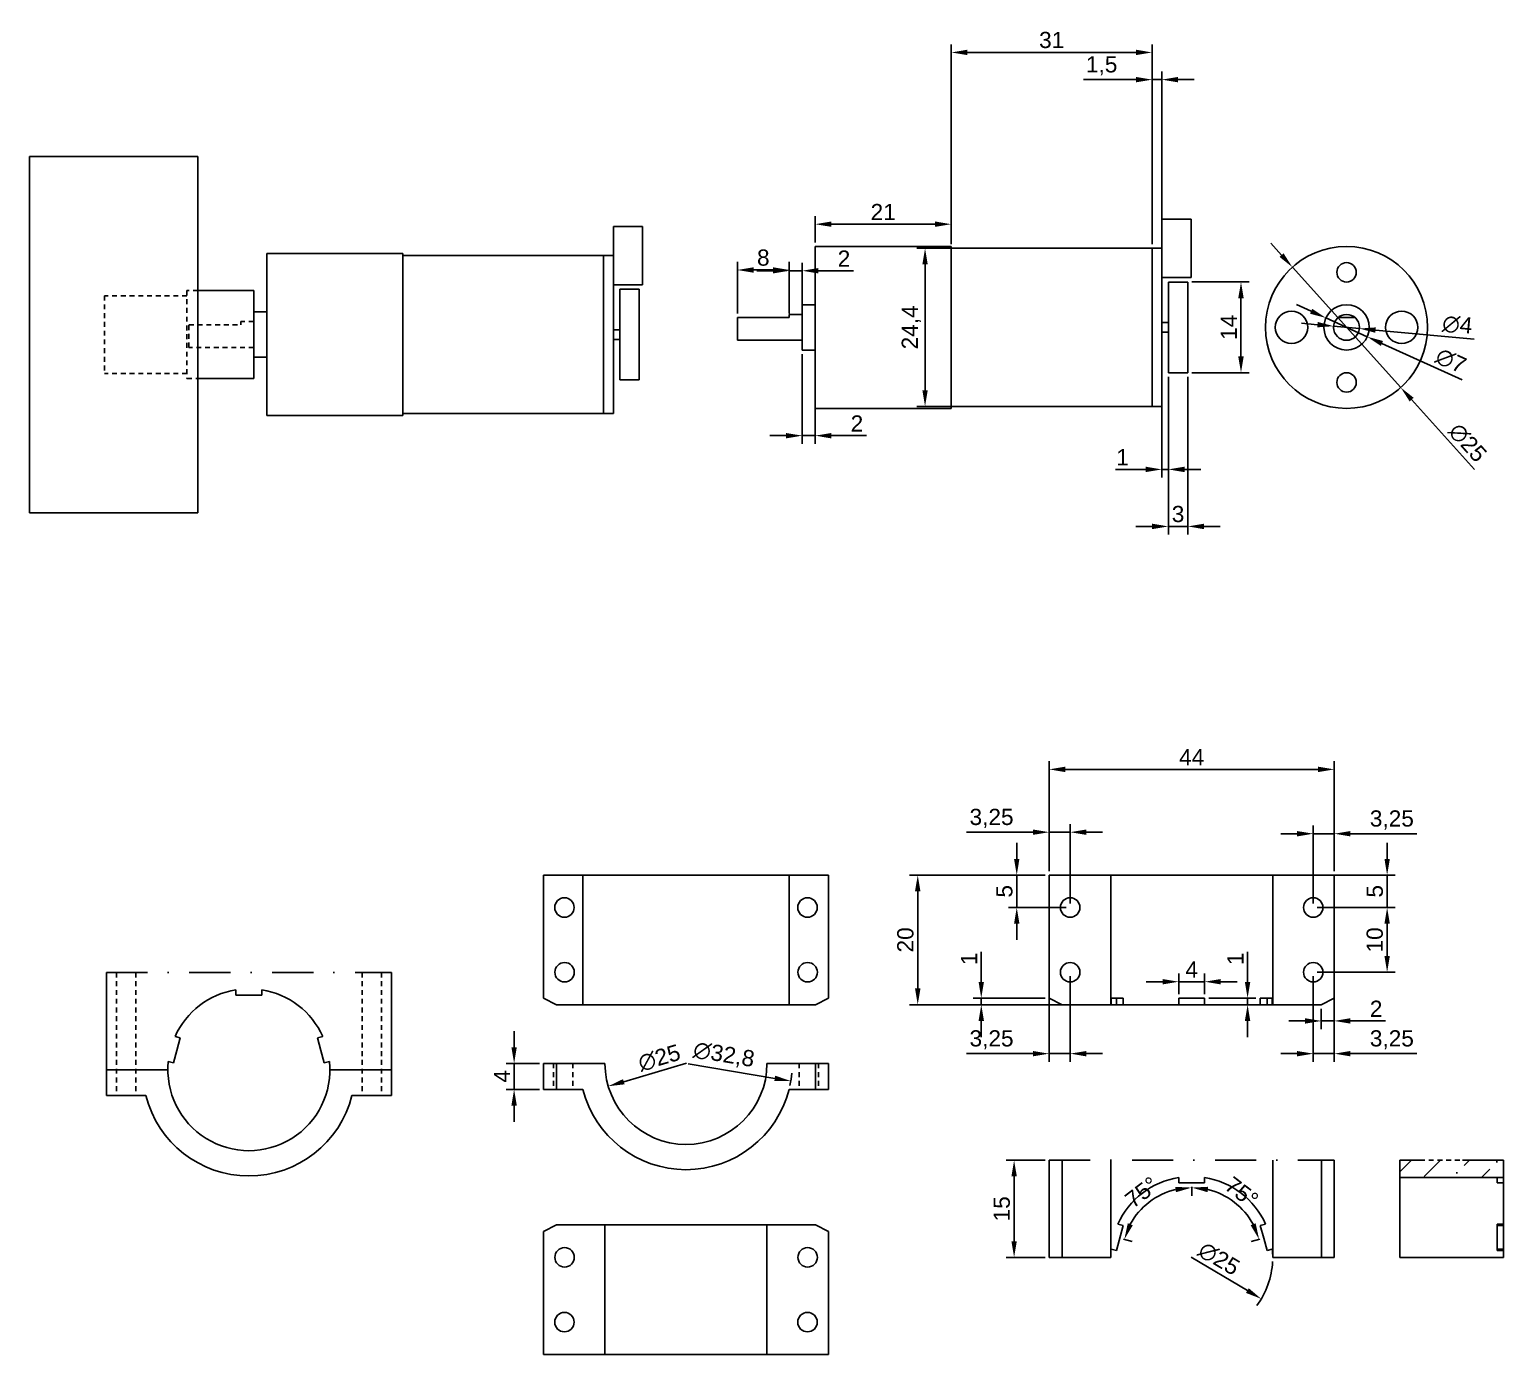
# Model space of a CAD drawing. Header units: millimetres. Extents: x 1786 to 3204, y 1791 to 2744.
# Drawn here: x 1786.4 to 2013.9, y 1860.8 to 2065.4 of the extents above; entities that cross this region are included whole.
import ezdxf

# ---------------------------------------------------------------- set-up
doc = ezdxf.new("R2010")
doc.units = ezdxf.units.MM
doc.linetypes.add('DASHDOT2', pattern=[12.7, 6.35, -3.175, 0, -3.175])
doc.linetypes.add('JIS_02_0.7', pattern=[1.35, 0.75, -0.6])
for name, color, linetype in [('corte', 140, 'JIS_02_0.7'), ('detalhe', 201, 'DASHDOT2'), ('dim', 51, 'Continuous')]:
    doc.layers.add(name, color=color, linetype=linetype)
doc.styles.get("Standard").update_dxf_attribs({"font": 'arial.ttf'})
doc.dimstyles.new('ISO-25', dxfattribs={"dimtxt": 2.5, "dimasz": 2.5, "dimexe": 1.25, "dimexo": 0.625, "dimtad": 1, "dimtxsty": 'Standard', "dimcen": 2.5, "dimadec": 0, "dimazin": 0, "dimtfac": 1, "dimtmove": 0, "dimatfit": 3, "dimfxl": 1, "dimarcsym": 0})

# ---------------------------------------------------------------- blocks, each defined once
blk = doc.blocks.new('*D1')
at = {"layer": 'Defpoints', "color": 0, "transparency": 16777216}
for p in [(1981.28, 2028.67), (1998, 2010.09)]:
    blk.add_point(p, dxfattribs=at)
at = {"layer": 'dim', "color": 0, "lineweight": -2, "transparency": 16777216}
for p, q in [((1979.61, 2030.52), (1977.93, 2032.38)), ((1981.28, 2028.67), (1998, 2010.09)), ((2009.38, 1997.44), (1999.68, 2008.23))]:
    blk.add_line(p, q, dxfattribs=at)
at = {"layer": 'dim', "color": 0, "transparency": 16777216}
for points in [[(1979.92, 2030.8), (1979.3, 2030.25), (1981.28, 2028.67)], [(1999.99, 2008.51), (1999.37, 2007.95), (1998, 2010.09)]]:
    blk.add_solid(points, dxfattribs=at)
at = {"layer": 'dim', "color": 0, "transparency": 16777216, "insert": (2008.32, 2001.57), "char_height": 2.5, "attachment_point": 5, "rotation": 311.9927}
blk.add_mtext('∅25', dxfattribs=at)
blk = doc.blocks.new('*D2')
at = {"layer": 'Defpoints', "color": 0, "transparency": 16777216}
for p in [(1986.46, 2020.83), (1992.83, 2017.93)]:
    blk.add_point(p, dxfattribs=at)
at = {"layer": 'dim', "color": 0, "lineweight": -2, "transparency": 16777216}
for p, q in [((1984.18, 2021.86), (1981.91, 2022.9)), ((1986.46, 2020.83), (1992.83, 2017.93)), ((2007.48, 2011.26), (1995.1, 2016.89))]:
    blk.add_line(p, q, dxfattribs=at)
at = {"layer": 'dim', "color": 0, "transparency": 16777216}
for points in [[(1984.35, 2022.24), (1984.01, 2021.48), (1986.46, 2020.83)], [(1995.27, 2017.27), (1994.93, 2016.51), (1992.83, 2017.93)]]:
    blk.add_solid(points, dxfattribs=at)
at = {"layer": 'dim', "color": 0, "transparency": 16777216, "insert": (2005.74, 2014.21), "char_height": 2.5, "attachment_point": 5, "rotation": 335.5203}
blk.add_mtext('∅7', dxfattribs=at)
blk = doc.blocks.new('*D3')
at = {"layer": 'Defpoints', "color": 0, "transparency": 16777216}
for p in [(1987.65, 2019.56), (1991.63, 2019.19)]:
    blk.add_point(p, dxfattribs=at)
at = {"layer": 'dim', "color": 0, "lineweight": -2, "transparency": 16777216}
for p, q in [((1985.16, 2019.79), (1982.67, 2020.03)), ((1987.65, 2019.56), (1991.63, 2019.19)), ((2009.34, 2017.54), (1994.12, 2018.96))]:
    blk.add_line(p, q, dxfattribs=at)
at = {"layer": 'dim', "color": 0, "transparency": 16777216}
for points in [[(1985.2, 2020.21), (1985.12, 2019.38), (1987.65, 2019.56)], [(1994.16, 2019.37), (1994.08, 2018.54), (1991.63, 2019.19)]]:
    blk.add_solid(points, dxfattribs=at)
at = {"layer": 'dim', "color": 0, "transparency": 16777216, "insert": (2006.74, 2019.76), "char_height": 2.5, "attachment_point": 5, "rotation": 354.6781}
blk.add_mtext('∅4', dxfattribs=at)
blk = doc.blocks.new('*D4')
at = {"layer": 'Defpoints', "color": 0, "transparency": 16777216}
for p in [(1944.14, 2031.58), (1924.6, 2007.18), (1944.14, 2007.18)]:
    blk.add_point(p, dxfattribs=at)
at = {"layer": 'dim', "color": 0, "lineweight": -2, "transparency": 16777216}
for p, q in [((1943.52, 2031.58), (1923.35, 2031.58)), ((1924.6, 2029.08), (1924.6, 2009.68)), ((1943.52, 2007.18), (1923.35, 2007.18))]:
    blk.add_line(p, q, dxfattribs=at)
at = {"layer": 'dim', "color": 0, "transparency": 16777216}
for points in [[(1924.18, 2029.08), (1925.01, 2029.08), (1924.6, 2031.58)], [(1924.18, 2009.68), (1925.01, 2009.68), (1924.6, 2007.18)]]:
    blk.add_solid(points, dxfattribs=at)
at = {"layer": 'dim', "color": 0, "transparency": 16777216, "insert": (1922.47, 2019.38), "char_height": 2.5, "attachment_point": 5, "rotation": 90}
blk.add_mtext('24,4', dxfattribs=at)
blk = doc.blocks.new('*D5')
at = {"layer": 'Defpoints', "color": 0, "transparency": 16777216}
for p in [(1903.64, 2028.23), (1895.64, 2020.88), (1903.64, 2020.88)]:
    blk.add_point(p, dxfattribs=at)
at = {"layer": 'dim', "color": 0, "lineweight": -2, "transparency": 16777216}
for p, q in [((1895.64, 2021.5), (1895.64, 2029.48)), ((1903.64, 2021.5), (1903.64, 2029.48)), ((1898.14, 2028.23), (1901.14, 2028.23))]:
    blk.add_line(p, q, dxfattribs=at)
at = {"layer": 'dim', "color": 0, "transparency": 16777216}
for points in [[(1898.14, 2028.65), (1898.14, 2027.81), (1895.64, 2028.23)], [(1901.14, 2028.65), (1901.14, 2027.81), (1903.64, 2028.23)]]:
    blk.add_solid(points, dxfattribs=at)
at = {"layer": 'dim', "color": 0, "transparency": 16777216, "insert": (1899.64, 2030.13), "char_height": 2.5, "attachment_point": 5}
blk.add_mtext('8', dxfattribs=at)
blk = doc.blocks.new('*D6')
at = {"layer": 'Defpoints', "color": 0, "transparency": 16777216}
for p in [(1905.64, 2028.11), (1903.64, 2021.38), (1905.64, 2021.38)]:
    blk.add_point(p, dxfattribs=at)
at = {"layer": 'dim', "color": 0, "lineweight": -2, "transparency": 16777216}
for p, q in [((1903.64, 2022), (1903.64, 2029.36)), ((1905.64, 2022), (1905.64, 2029.36)), ((1901.14, 2028.11), (1898.64, 2028.11)), ((1903.64, 2028.11), (1905.64, 2028.11)), ((1908.14, 2028.11), (1913.55, 2028.11))]:
    blk.add_line(p, q, dxfattribs=at)
at = {"layer": 'dim', "color": 0, "transparency": 16777216}
for points in [[(1901.14, 2028.53), (1901.14, 2027.7), (1903.64, 2028.11)], [(1908.14, 2028.53), (1908.14, 2027.7), (1905.64, 2028.11)]]:
    blk.add_solid(points, dxfattribs=at)
at = {"layer": 'dim', "color": 0, "transparency": 16777216, "insert": (1912.09, 2029.99), "char_height": 2.5, "attachment_point": 5}
blk.add_mtext('2', dxfattribs=at)
blk = doc.blocks.new('*D7')
at = {"layer": 'Defpoints', "color": 0, "transparency": 16777216}
for p in [(1905.64, 2015.88), (1907.64, 2015.88), (1907.64, 2002.66)]:
    blk.add_point(p, dxfattribs=at)
at = {"layer": 'dim', "color": 0, "lineweight": -2, "transparency": 16777216}
for p, q in [((1905.64, 2015.25), (1905.64, 2001.41)), ((1907.64, 2015.25), (1907.64, 2001.41)), ((1903.14, 2002.66), (1900.64, 2002.66)), ((1905.64, 2002.66), (1907.64, 2002.66)), ((1910.14, 2002.66), (1915.55, 2002.66))]:
    blk.add_line(p, q, dxfattribs=at)
at = {"layer": 'dim', "color": 0, "transparency": 16777216}
for points in [[(1903.14, 2003.07), (1903.14, 2002.24), (1905.64, 2002.66)], [(1910.14, 2003.07), (1910.14, 2002.24), (1907.64, 2002.66)]]:
    blk.add_solid(points, dxfattribs=at)
at = {"layer": 'dim', "color": 0, "transparency": 16777216, "insert": (1914.09, 2004.54), "char_height": 2.5, "attachment_point": 5}
blk.add_mtext('2', dxfattribs=at)
blk = doc.blocks.new('*D8')
at = {"layer": 'Defpoints', "color": 0, "transparency": 16777216}
for p in [(1928.64, 2035.3), (1907.64, 2031.88), (1928.64, 2031.88)]:
    blk.add_point(p, dxfattribs=at)
at = {"layer": 'dim', "color": 0, "lineweight": -2, "transparency": 16777216}
for p, q in [((1907.64, 2032.5), (1907.64, 2036.55)), ((1928.64, 2032.5), (1928.64, 2036.55)), ((1910.14, 2035.3), (1926.14, 2035.3))]:
    blk.add_line(p, q, dxfattribs=at)
at = {"layer": 'dim', "color": 0, "transparency": 16777216}
for points in [[(1910.14, 2035.72), (1910.14, 2034.89), (1907.64, 2035.3)], [(1926.14, 2035.72), (1926.14, 2034.89), (1928.64, 2035.3)]]:
    blk.add_solid(points, dxfattribs=at)
at = {"layer": 'dim', "color": 0, "transparency": 16777216, "insert": (1918.14, 2037.18), "char_height": 2.5, "attachment_point": 5}
blk.add_mtext('21', dxfattribs=at)
blk = doc.blocks.new('*D9')
at = {"layer": 'Defpoints', "color": 0, "transparency": 16777216}
for p in [(1928.64, 2061.81), (1928.64, 2031.58), (1959.64, 2031.88)]:
    blk.add_point(p, dxfattribs=at)
at = {"layer": 'dim', "color": 0, "lineweight": -2, "transparency": 16777216}
for p, q in [((1928.64, 2032.2), (1928.64, 2063.06)), ((1959.64, 2032.5), (1959.64, 2063.06)), ((1957.14, 2061.81), (1931.14, 2061.81))]:
    blk.add_line(p, q, dxfattribs=at)
at = {"layer": 'dim', "color": 0, "transparency": 16777216}
for points in [[(1931.14, 2062.23), (1931.14, 2061.4), (1928.64, 2061.81)], [(1957.14, 2062.23), (1957.14, 2061.4), (1959.64, 2061.81)]]:
    blk.add_solid(points, dxfattribs=at)
at = {"layer": 'dim', "color": 0, "transparency": 16777216, "insert": (1944.14, 2063.72), "char_height": 2.5, "attachment_point": 5}
blk.add_mtext('31', dxfattribs=at)
blk = doc.blocks.new('*D10')
at = {"layer": 'Defpoints', "color": 0, "transparency": 16777216}
for p in [(1959.64, 2057.61), (1959.64, 2031.58), (1961.14, 2031.58)]:
    blk.add_point(p, dxfattribs=at)
at = {"layer": 'dim', "color": 0, "lineweight": -2, "transparency": 16777216}
for p, q in [((1959.64, 2032.2), (1959.64, 2058.86)), ((1961.14, 2032.2), (1961.14, 2058.86)), ((1957.14, 2057.61), (1949.06, 2057.61)), ((1961.14, 2057.61), (1959.64, 2057.61)), ((1963.64, 2057.61), (1966.14, 2057.61))]:
    blk.add_line(p, q, dxfattribs=at)
at = {"layer": 'dim', "color": 0, "transparency": 16777216}
for points in [[(1957.14, 2058.03), (1957.14, 2057.2), (1959.64, 2057.61)], [(1963.64, 2058.03), (1963.64, 2057.2), (1961.14, 2057.61)]]:
    blk.add_solid(points, dxfattribs=at)
at = {"layer": 'dim', "color": 0, "transparency": 16777216, "insert": (1951.85, 2059.74), "char_height": 2.5, "attachment_point": 5}
blk.add_mtext('1,5', dxfattribs=at)
blk = doc.blocks.new('*D11')
at = {"layer": 'Defpoints', "color": 0, "transparency": 16777216}
for p in [(1965.14, 2026.38), (1965.14, 2012.38), (1973.35, 2012.38)]:
    blk.add_point(p, dxfattribs=at)
at = {"layer": 'dim', "color": 0, "lineweight": -2, "transparency": 16777216}
for p, q in [((1965.77, 2026.38), (1974.6, 2026.38)), ((1973.35, 2023.88), (1973.35, 2014.88)), ((1965.77, 2012.38), (1974.6, 2012.38))]:
    blk.add_line(p, q, dxfattribs=at)
at = {"layer": 'dim', "color": 0, "transparency": 16777216}
for points in [[(1972.93, 2023.88), (1973.77, 2023.88), (1973.35, 2026.38)], [(1972.93, 2014.88), (1973.77, 2014.88), (1973.35, 2012.38)]]:
    blk.add_solid(points, dxfattribs=at)
at = {"layer": 'dim', "color": 0, "transparency": 16777216, "insert": (1971.47, 2019.38), "char_height": 2.5, "attachment_point": 5, "rotation": 90}
blk.add_mtext('14', dxfattribs=at)
blk = doc.blocks.new('*D12')
at = {"layer": 'Defpoints', "color": 0, "transparency": 16777216}
for p in [(1961.14, 2012.38), (1962.14, 2012.38), (1961.14, 1997.45)]:
    blk.add_point(p, dxfattribs=at)
at = {"layer": 'dim', "color": 0, "lineweight": -2, "transparency": 16777216}
for p, q in [((1961.14, 2011.75), (1961.14, 1996.2)), ((1962.14, 2011.75), (1962.14, 1996.2)), ((1958.64, 1997.45), (1953.97, 1997.45)), ((1962.14, 1997.45), (1961.14, 1997.45)), ((1964.64, 1997.45), (1967.14, 1997.45))]:
    blk.add_line(p, q, dxfattribs=at)
at = {"layer": 'dim', "color": 0, "transparency": 16777216}
for points in [[(1958.64, 1997.87), (1958.64, 1997.03), (1961.14, 1997.45)], [(1964.64, 1997.87), (1964.64, 1997.03), (1962.14, 1997.45)]]:
    blk.add_solid(points, dxfattribs=at)
at = {"layer": 'dim', "color": 0, "transparency": 16777216, "insert": (1955.06, 1999.33), "char_height": 2.5, "attachment_point": 5}
blk.add_mtext('1', dxfattribs=at)
blk = doc.blocks.new('*D13')
at = {"layer": 'Defpoints', "color": 0, "transparency": 16777216}
for p in [(1962.14, 2012.38), (1965.14, 2012.38), (1962.14, 1988.65)]:
    blk.add_point(p, dxfattribs=at)
at = {"layer": 'dim', "color": 0, "lineweight": -2, "transparency": 16777216}
for p, q in [((1962.14, 2011.75), (1962.14, 1987.4)), ((1965.14, 2011.75), (1965.14, 1987.4)), ((1959.64, 1988.65), (1957.14, 1988.65)), ((1965.14, 1988.65), (1962.14, 1988.65)), ((1967.64, 1988.65), (1970.14, 1988.65))]:
    blk.add_line(p, q, dxfattribs=at)
at = {"layer": 'dim', "color": 0, "transparency": 16777216}
for points in [[(1959.64, 1989.07), (1959.64, 1988.23), (1962.14, 1988.65)], [(1967.64, 1989.07), (1967.64, 1988.23), (1965.14, 1988.65)]]:
    blk.add_solid(points, dxfattribs=at)
at = {"layer": 'dim', "color": 0, "transparency": 16777216, "insert": (1963.64, 1990.55), "char_height": 2.5, "attachment_point": 5}
blk.add_mtext('3', dxfattribs=at)
blk = doc.blocks.new('*D29')
at = {"layer": 'Defpoints', "color": 0, "transparency": 16777216}
for p in [(1987.74, 1941.22), (1987.74, 1934.83), (1984.5, 1929.83)]:
    blk.add_point(p, dxfattribs=at)
at = {"layer": 'dim', "color": 0, "lineweight": -2, "transparency": 16777216}
for p, q in [((1982, 1941.22), (1979.5, 1941.22)), ((1984.5, 1930.46), (1984.5, 1942.47)), ((1984.5, 1941.22), (1987.74, 1941.22)), ((1987.74, 1935.46), (1987.74, 1942.47)), ((1990.24, 1941.22), (2000.51, 1941.22))]:
    blk.add_line(p, q, dxfattribs=at)
at = {"layer": 'dim', "color": 0, "transparency": 16777216}
for points in [[(1982, 1941.63), (1982, 1940.8), (1984.5, 1941.22)], [(1990.24, 1941.63), (1990.24, 1940.8), (1987.74, 1941.22)]]:
    blk.add_solid(points, dxfattribs=at)
at = {"layer": 'dim', "color": 0, "transparency": 16777216, "insert": (1996.63, 1943.34), "char_height": 2.5, "attachment_point": 5}
blk.add_mtext('3,25', dxfattribs=at)
blk = doc.blocks.new('*D30')
at = {"layer": 'Defpoints', "color": 0, "transparency": 16777216}
for p in [(1943.74, 1941.45), (1943.74, 1934.83), (1946.99, 1929.83)]:
    blk.add_point(p, dxfattribs=at)
at = {"layer": 'dim', "color": 0, "lineweight": -2, "transparency": 16777216}
for p, q in [((1943.74, 1935.46), (1943.74, 1942.7)), ((1946.99, 1930.46), (1946.99, 1942.7)), ((1941.24, 1941.45), (1930.98, 1941.45)), ((1946.99, 1941.45), (1943.74, 1941.45)), ((1949.49, 1941.45), (1951.99, 1941.45))]:
    blk.add_line(p, q, dxfattribs=at)
at = {"layer": 'dim', "color": 0, "transparency": 16777216}
for points in [[(1941.24, 1941.87), (1941.24, 1941.04), (1943.74, 1941.45)], [(1949.49, 1941.87), (1949.49, 1941.04), (1946.99, 1941.45)]]:
    blk.add_solid(points, dxfattribs=at)
at = {"layer": 'dim', "color": 0, "transparency": 16777216, "insert": (1934.86, 1943.58), "char_height": 2.5, "attachment_point": 5}
blk.add_mtext('3,25', dxfattribs=at)
blk = doc.blocks.new('*D31')
at = {"layer": 'Defpoints', "color": 0, "transparency": 16777216}
for p in [(1987.74, 1951.15), (1943.74, 1934.83), (1987.74, 1934.83)]:
    blk.add_point(p, dxfattribs=at)
at = {"layer": 'dim', "color": 0, "lineweight": -2, "transparency": 16777216}
for p, q in [((1943.74, 1935.46), (1943.74, 1952.4)), ((1987.74, 1935.46), (1987.74, 1952.4)), ((1946.24, 1951.15), (1985.24, 1951.15))]:
    blk.add_line(p, q, dxfattribs=at)
at = {"layer": 'dim', "color": 0, "transparency": 16777216}
for points in [[(1946.24, 1951.57), (1946.24, 1950.73), (1943.74, 1951.15)], [(1985.24, 1951.57), (1985.24, 1950.73), (1987.74, 1951.15)]]:
    blk.add_solid(points, dxfattribs=at)
at = {"layer": 'dim', "color": 0, "transparency": 16777216, "insert": (1965.74, 1953.03), "char_height": 2.5, "attachment_point": 5}
blk.add_mtext('44', dxfattribs=at)
blk = doc.blocks.new('*D32')
at = {"layer": 'Defpoints', "color": 0, "transparency": 16777216}
for p in [(1984.5, 1929.83), (1995.9, 1929.83), (1984.5, 1919.83)]:
    blk.add_point(p, dxfattribs=at)
at = {"layer": 'dim', "color": 0, "lineweight": -2, "transparency": 16777216}
for p, q in [((1985.12, 1929.83), (1997.15, 1929.83)), ((1995.9, 1922.33), (1995.9, 1927.33)), ((1985.12, 1919.83), (1997.15, 1919.83))]:
    blk.add_line(p, q, dxfattribs=at)
at = {"layer": 'dim', "color": 0, "transparency": 16777216}
for points in [[(1995.49, 1927.33), (1996.32, 1927.33), (1995.9, 1929.83)], [(1995.49, 1922.33), (1996.32, 1922.33), (1995.9, 1919.83)]]:
    blk.add_solid(points, dxfattribs=at)
at = {"layer": 'dim', "color": 0, "transparency": 16777216, "insert": (1994, 1924.83), "char_height": 2.5, "attachment_point": 5, "rotation": 90}
blk.add_mtext('10', dxfattribs=at)
blk = doc.blocks.new('*D33')
at = {"layer": 'Defpoints', "color": 0, "transparency": 16777216}
for p in [(1984.5, 1919.83), (1987.74, 1919.83), (1987.74, 1907.27)]:
    blk.add_point(p, dxfattribs=at)
at = {"layer": 'dim', "color": 0, "lineweight": -2, "transparency": 16777216}
for p, q in [((1984.5, 1919.21), (1984.5, 1906.02)), ((1987.74, 1919.21), (1987.74, 1906.02)), ((1982, 1907.27), (1979.5, 1907.27)), ((1984.5, 1907.27), (1987.74, 1907.27)), ((1990.24, 1907.27), (2000.51, 1907.27))]:
    blk.add_line(p, q, dxfattribs=at)
at = {"layer": 'dim', "color": 0, "transparency": 16777216}
for points in [[(1982, 1907.68), (1982, 1906.85), (1984.5, 1907.27)], [(1990.24, 1907.68), (1990.24, 1906.85), (1987.74, 1907.27)]]:
    blk.add_solid(points, dxfattribs=at)
at = {"layer": 'dim', "color": 0, "transparency": 16777216, "insert": (1996.63, 1909.4), "char_height": 2.5, "attachment_point": 5}
blk.add_mtext('3,25', dxfattribs=at)
blk = doc.blocks.new('*D34')
at = {"layer": 'Defpoints', "color": 0, "transparency": 16777216}
for p in [(1943.74, 1919.83), (1946.99, 1919.83), (1943.74, 1907.27)]:
    blk.add_point(p, dxfattribs=at)
at = {"layer": 'dim', "color": 0, "lineweight": -2, "transparency": 16777216}
for p, q in [((1943.74, 1919.21), (1943.74, 1906.02)), ((1946.99, 1919.21), (1946.99, 1906.02)), ((1941.24, 1907.27), (1930.98, 1907.27)), ((1946.99, 1907.27), (1943.74, 1907.27)), ((1949.49, 1907.27), (1951.99, 1907.27))]:
    blk.add_line(p, q, dxfattribs=at)
at = {"layer": 'dim', "color": 0, "transparency": 16777216}
for points in [[(1941.24, 1907.68), (1941.24, 1906.85), (1943.74, 1907.27)], [(1949.49, 1907.68), (1949.49, 1906.85), (1946.99, 1907.27)]]:
    blk.add_solid(points, dxfattribs=at)
at = {"layer": 'dim', "color": 0, "transparency": 16777216, "insert": (1934.86, 1909.4), "char_height": 2.5, "attachment_point": 5}
blk.add_mtext('3,25', dxfattribs=at)
blk = doc.blocks.new('*D41')
at = {"layer": 'Defpoints', "color": 0, "transparency": 16777216}
for p in [(1943.74, 1934.83), (1923.47, 1914.83), (1953.24, 1914.83)]:
    blk.add_point(p, dxfattribs=at)
at = {"layer": 'dim', "color": 0, "lineweight": -2, "transparency": 16777216}
for p, q in [((1943.12, 1934.83), (1922.22, 1934.83)), ((1923.47, 1932.33), (1923.47, 1917.33)), ((1952.62, 1914.83), (1922.22, 1914.83))]:
    blk.add_line(p, q, dxfattribs=at)
at = {"layer": 'dim', "color": 0, "transparency": 16777216}
for points in [[(1923.05, 1932.33), (1923.89, 1932.33), (1923.47, 1934.83)], [(1923.05, 1917.33), (1923.89, 1917.33), (1923.47, 1914.83)]]:
    blk.add_solid(points, dxfattribs=at)
at = {"layer": 'dim', "color": 0, "transparency": 16777216, "insert": (1921.57, 1924.83), "char_height": 2.5, "attachment_point": 5, "rotation": 90}
blk.add_mtext('20', dxfattribs=at)
blk = doc.blocks.new('*D42')
at = {"layer": 'Defpoints', "color": 0, "transparency": 16777216}
for p in [(1984.5, 1934.83), (1995.9, 1934.83), (1984.5, 1929.83)]:
    blk.add_point(p, dxfattribs=at)
at = {"layer": 'dim', "color": 0, "lineweight": -2, "transparency": 16777216}
for p, q in [((1995.9, 1937.33), (1995.9, 1939.83)), ((1985.12, 1934.83), (1997.15, 1934.83)), ((1995.9, 1929.83), (1995.9, 1934.83)), ((1985.12, 1929.83), (1997.15, 1929.83)), ((1995.9, 1927.33), (1995.9, 1924.83))]:
    blk.add_line(p, q, dxfattribs=at)
at = {"layer": 'dim', "color": 0, "transparency": 16777216}
for points in [[(1995.49, 1937.33), (1996.32, 1937.33), (1995.9, 1934.83)], [(1995.49, 1927.33), (1996.32, 1927.33), (1995.9, 1929.83)]]:
    blk.add_solid(points, dxfattribs=at)
at = {"layer": 'dim', "color": 0, "transparency": 16777216, "insert": (1994.01, 1932.33), "char_height": 2.5, "attachment_point": 5, "rotation": 90}
blk.add_mtext('5', dxfattribs=at)
blk = doc.blocks.new('*D43')
at = {"layer": 'Defpoints', "color": 0, "transparency": 16777216}
for p in [(1938.75, 1934.83), (1943.74, 1934.83), (1946.99, 1929.83)]:
    blk.add_point(p, dxfattribs=at)
at = {"layer": 'dim', "color": 0, "lineweight": -2, "transparency": 16777216}
for p, q in [((1938.75, 1937.33), (1938.75, 1939.83)), ((1943.12, 1934.83), (1937.5, 1934.83)), ((1938.75, 1929.83), (1938.75, 1934.83)), ((1946.37, 1929.83), (1937.5, 1929.83)), ((1938.75, 1927.33), (1938.75, 1924.83))]:
    blk.add_line(p, q, dxfattribs=at)
at = {"layer": 'dim', "color": 0, "transparency": 16777216}
for points in [[(1938.33, 1937.33), (1939.16, 1937.33), (1938.75, 1934.83)], [(1938.33, 1927.33), (1939.16, 1927.33), (1938.75, 1929.83)]]:
    blk.add_solid(points, dxfattribs=at)
at = {"layer": 'dim', "color": 0, "transparency": 16777216, "insert": (1936.85, 1932.33), "char_height": 2.5, "attachment_point": 5, "rotation": 90}
blk.add_mtext('5', dxfattribs=at)
blk = doc.blocks.new('*D44')
at = {"layer": 'Defpoints', "color": 0, "transparency": 16777216}
for p in [(1967.74, 1918.37), (1963.74, 1915.83), (1967.74, 1915.83)]:
    blk.add_point(p, dxfattribs=at)
at = {"layer": 'dim', "color": 0, "lineweight": -2, "transparency": 16777216}
for p, q in [((1961.24, 1918.37), (1958.74, 1918.37)), ((1963.74, 1916.46), (1963.74, 1919.62)), ((1963.74, 1918.37), (1967.74, 1918.37)), ((1967.74, 1916.46), (1967.74, 1919.62)), ((1970.24, 1918.37), (1972.74, 1918.37))]:
    blk.add_line(p, q, dxfattribs=at)
at = {"layer": 'dim', "color": 0, "transparency": 16777216}
for points in [[(1961.24, 1918.79), (1961.24, 1917.96), (1963.74, 1918.37)], [(1970.24, 1918.79), (1970.24, 1917.96), (1967.74, 1918.37)]]:
    blk.add_solid(points, dxfattribs=at)
at = {"layer": 'dim', "color": 0, "transparency": 16777216, "insert": (1965.74, 1920.25), "char_height": 2.5, "attachment_point": 5}
blk.add_mtext('4', dxfattribs=at)
blk = doc.blocks.new('*D45')
at = {"layer": 'Defpoints', "color": 0, "transparency": 16777216}
for p in [(1967.74, 1915.83), (1974.37, 1915.83), (1967.74, 1914.83)]:
    blk.add_point(p, dxfattribs=at)
at = {"layer": 'dim', "color": 0, "lineweight": -2, "transparency": 16777216}
for p, q in [((1974.37, 1918.33), (1974.37, 1923)), ((1968.37, 1915.83), (1975.62, 1915.83)), ((1974.37, 1914.83), (1974.37, 1915.83)), ((1968.37, 1914.83), (1975.62, 1914.83)), ((1974.37, 1912.33), (1974.37, 1909.83))]:
    blk.add_line(p, q, dxfattribs=at)
at = {"layer": 'dim', "color": 0, "transparency": 16777216}
for points in [[(1973.95, 1918.33), (1974.78, 1918.33), (1974.37, 1915.83)], [(1973.95, 1912.33), (1974.78, 1912.33), (1974.37, 1914.83)]]:
    blk.add_solid(points, dxfattribs=at)
at = {"layer": 'dim', "color": 0, "transparency": 16777216, "insert": (1972.49, 1921.92), "char_height": 2.5, "attachment_point": 5, "rotation": 90}
blk.add_mtext('1', dxfattribs=at)
blk = doc.blocks.new('*D46')
at = {"layer": 'Defpoints', "color": 0, "transparency": 16777216}
for p in [(1965.74, 1889.34), (1965.74, 1887.32), (1974, 1882.75), (1977.66, 1879.02), (1976.85, 1878.8)]:
    blk.add_point(p, dxfattribs=at)
at = {"layer": 'dim', "color": 0, "lineweight": -2, "transparency": 16777216}
for p, q in [((1965.74, 1886.7), (1965.74, 1885.34)), ((1976.25, 1878.64), (1974.94, 1878.29))]:
    blk.add_line(p, q, dxfattribs=at)
blk.add_arc((1965.74, 1875.82), 10.77, 28.3268, 76.6732, dxfattribs=at)
at = {"layer": 'dim', "color": 0, "transparency": 16777216}
for points in [[(1968.18, 1885.89), (1968.28, 1886.72), (1965.74, 1886.59)], [(1975.61, 1881.09), (1974.84, 1880.78), (1976.15, 1878.61)]]:
    blk.add_solid(points, dxfattribs=at)
at = {"layer": 'dim', "color": 0, "transparency": 16777216, "insert": (1973.46, 1885.87), "char_height": 2.5, "attachment_point": 5, "rotation": 322.5}
blk.add_mtext('75°', dxfattribs=at)
blk = doc.blocks.new('*D47')
at = {"layer": 'Defpoints', "color": 0, "transparency": 16777216}
for p in [(1965.74, 1888.38), (1965.74, 1887.32), (1961.19, 1885.58), (1953.83, 1879.02), (1954.64, 1878.8)]:
    blk.add_point(p, dxfattribs=at)
at = {"layer": 'dim', "color": 0, "lineweight": -2, "transparency": 16777216}
for p, q in [((1965.74, 1886.7), (1965.74, 1885.34)), ((1955.24, 1878.64), (1956.55, 1878.28))]:
    blk.add_line(p, q, dxfattribs=at)
blk.add_arc((1965.74, 1875.82), 10.77, 103.3344, 151.6656, dxfattribs=at)
at = {"layer": 'dim', "color": 0, "transparency": 16777216}
for points in [[(1963.21, 1886.71), (1963.31, 1885.88), (1965.74, 1886.59)], [(1956.66, 1880.78), (1955.88, 1881.09), (1955.35, 1878.61)]]:
    blk.add_solid(points, dxfattribs=at)
at = {"layer": 'dim', "color": 0, "transparency": 16777216, "insert": (1958.04, 1885.87), "char_height": 2.5, "attachment_point": 5, "rotation": 37.5}
blk.add_mtext('75°', dxfattribs=at)
blk = doc.blocks.new('*D48')
at = {"layer": 'Defpoints', "color": 0, "transparency": 16777216}
for p in [(1955.01, 1882.22), (1976.48, 1869.42)]:
    blk.add_point(p, dxfattribs=at)
at = {"layer": 'dim', "color": 0, "lineweight": -2, "transparency": 16777216}
blk.add_line((1965.68, 1875.86), (1974.33, 1870.7), dxfattribs=at)
blk.add_arc((1965.74, 1875.82), 12.5, 323.4661, 357.1352, dxfattribs=at)
at = {"layer": 'dim', "color": 0, "transparency": 16777216}
blk.add_solid([(1974.55, 1871.06), (1974.12, 1870.34), (1976.48, 1869.42)], dxfattribs=at)
at = {"layer": 'dim', "color": 0, "transparency": 16777216, "insert": (1969.95, 1875.61), "char_height": 2.5, "attachment_point": 5, "rotation": 329.1957}
blk.add_mtext('∅25', dxfattribs=at)
blk = doc.blocks.new('*D49')
at = {"layer": 'Defpoints', "color": 0, "transparency": 16777216}
for p in [(1871.53, 1908.48), (1903.88, 1903.04)]:
    blk.add_point(p, dxfattribs=at)
at = {"layer": 'dim', "color": 0, "lineweight": -2, "transparency": 16777216}
blk.add_line((1888.02, 1905.71), (1901.41, 1903.45), dxfattribs=at)
blk.add_arc((1887.71, 1905.76), 16.4, 348.0665, 354.8234, dxfattribs=at)
at = {"layer": 'dim', "color": 0, "transparency": 16777216}
blk.add_solid([(1901.48, 1903.87), (1901.34, 1903.04), (1903.88, 1903.04)], dxfattribs=at)
at = {"layer": 'dim', "color": 0, "transparency": 16777216, "insert": (1893.54, 1906.98), "char_height": 2.5, "attachment_point": 5, "rotation": 350.4563}
blk.add_mtext('∅32,8', dxfattribs=at)
blk = doc.blocks.new('*D50')
at = {"layer": 'Defpoints', "color": 0, "transparency": 16777216}
for p in [(1899.7, 1909.28), (1875.71, 1902.24)]:
    blk.add_point(p, dxfattribs=at)
at = {"layer": 'dim', "color": 0, "lineweight": -2, "transparency": 16777216}
blk.add_line((1887.77, 1905.78), (1878.11, 1902.94), dxfattribs=at)
at = {"layer": 'dim', "color": 0, "transparency": 16777216}
blk.add_solid([(1877.99, 1903.34), (1878.23, 1902.54), (1875.71, 1902.24)], dxfattribs=at)
at = {"layer": 'dim', "color": 0, "transparency": 16777216, "insert": (1883.59, 1906.6), "char_height": 2.5, "attachment_point": 5, "rotation": 16.3575}
blk.add_mtext('∅25', dxfattribs=at)
blk = doc.blocks.new('*D51')
at = {"layer": 'Defpoints', "color": 0, "transparency": 16777216}
for p in [(1865.71, 1905.76), (1861.19, 1901.76), (1865.71, 1901.76)]:
    blk.add_point(p, dxfattribs=at)
at = {"layer": 'dim', "color": 0, "lineweight": -2, "transparency": 16777216}
for p, q in [((1861.19, 1908.26), (1861.19, 1910.76)), ((1865.08, 1905.76), (1859.94, 1905.76)), ((1861.19, 1905.76), (1861.19, 1901.76)), ((1865.08, 1901.76), (1859.94, 1901.76)), ((1861.19, 1899.26), (1861.19, 1896.76))]:
    blk.add_line(p, q, dxfattribs=at)
at = {"layer": 'dim', "color": 0, "transparency": 16777216}
for points in [[(1860.77, 1908.26), (1861.6, 1908.26), (1861.19, 1905.76)], [(1860.77, 1899.26), (1861.6, 1899.26), (1861.19, 1901.76)]]:
    blk.add_solid(points, dxfattribs=at)
at = {"layer": 'dim', "color": 0, "transparency": 16777216, "insert": (1859.31, 1903.76), "char_height": 2.5, "attachment_point": 5, "rotation": 90}
blk.add_mtext('4', dxfattribs=at)
blk = doc.blocks.new('*D70')
at = {"layer": 'Defpoints', "color": 0, "transparency": 16777216}
for p in [(1987.74, 1915.83), (1985.74, 1914.83), (1987.74, 1912.32)]:
    blk.add_point(p, dxfattribs=at)
at = {"layer": 'dim', "color": 0, "lineweight": -2, "transparency": 16777216}
for p, q in [((1987.74, 1915.21), (1987.74, 1911.07)), ((1985.74, 1914.21), (1985.74, 1911.07)), ((1983.24, 1912.32), (1980.74, 1912.32)), ((1985.74, 1912.32), (1987.74, 1912.32)), ((1990.24, 1912.32), (1995.65, 1912.32))]:
    blk.add_line(p, q, dxfattribs=at)
at = {"layer": 'dim', "color": 0, "transparency": 16777216}
for points in [[(1983.24, 1912.74), (1983.24, 1911.9), (1985.74, 1912.32)], [(1990.24, 1912.74), (1990.24, 1911.9), (1987.74, 1912.32)]]:
    blk.add_solid(points, dxfattribs=at)
at = {"layer": 'dim', "color": 0, "transparency": 16777216, "insert": (1994.2, 1914.2), "char_height": 2.5, "attachment_point": 5}
blk.add_mtext('2', dxfattribs=at)
blk = doc.blocks.new('*D71')
at = {"layer": 'Defpoints', "color": 0, "transparency": 16777216}
for p in [(1933.27, 1915.83), (1943.74, 1915.83), (1945.74, 1914.83)]:
    blk.add_point(p, dxfattribs=at)
at = {"layer": 'dim', "color": 0, "lineweight": -2, "transparency": 16777216}
for p, q in [((1933.27, 1918.33), (1933.27, 1923)), ((1943.12, 1915.83), (1932.02, 1915.83)), ((1933.27, 1914.83), (1933.27, 1915.83)), ((1945.12, 1914.83), (1932.02, 1914.83)), ((1933.27, 1912.33), (1933.27, 1909.83))]:
    blk.add_line(p, q, dxfattribs=at)
at = {"layer": 'dim', "color": 0, "transparency": 16777216}
for points in [[(1932.86, 1918.33), (1933.69, 1918.33), (1933.27, 1915.83)], [(1932.86, 1912.33), (1933.69, 1912.33), (1933.27, 1914.83)]]:
    blk.add_solid(points, dxfattribs=at)
at = {"layer": 'dim', "color": 0, "transparency": 16777216, "insert": (1931.39, 1921.92), "char_height": 2.5, "attachment_point": 5, "rotation": 90}
blk.add_mtext('1', dxfattribs=at)
blk = doc.blocks.new('*D72')
at = {"layer": 'Defpoints', "color": 0, "transparency": 16777216}
for p in [(1938.34, 1890.82), (1943.74, 1890.82), (1943.74, 1875.82)]:
    blk.add_point(p, dxfattribs=at)
at = {"layer": 'dim', "color": 0, "lineweight": -2, "transparency": 16777216}
for p, q in [((1943.12, 1890.82), (1937.09, 1890.82)), ((1938.34, 1878.32), (1938.34, 1888.32)), ((1943.12, 1875.82), (1937.09, 1875.82))]:
    blk.add_line(p, q, dxfattribs=at)
at = {"layer": 'dim', "color": 0, "transparency": 16777216}
for points in [[(1937.93, 1888.32), (1938.76, 1888.32), (1938.34, 1890.82)], [(1937.93, 1878.32), (1938.76, 1878.32), (1938.34, 1875.82)]]:
    blk.add_solid(points, dxfattribs=at)
at = {"layer": 'dim', "color": 0, "transparency": 16777216, "insert": (1936.44, 1883.32), "char_height": 2.5, "attachment_point": 5, "rotation": 90}
blk.add_mtext('15', dxfattribs=at)

msp = doc.modelspace()

# ---------------------------------------------------------------- hatches: boundary and pattern name
at = {"layer": 'corte'}
h = msp.add_hatch(dxfattribs=at)
h.set_pattern_fill('ANSI36', color=256)
h.set_pattern_definition([(45, (147.1986, -28.9694), (1.683798, 6.173926), [7.9375, -1.5875, 0, -1.5875])])
h.paths.add_polyline_path([(1997.861, 1890.822), (1997.861, 1888.161), (2013.861, 1888.161), (2013.861, 1890.822)])

# ---------------------------------------------------------------- linework, layer by layer
for p, q in [((1786.403, 2045.765), (1812.403, 2045.765)), ((1786.403, 2045.765), (1786.403, 1990.765)), ((1812.403, 1990.765), (1812.403, 2045.765)), ((1965.641, 2036.076), (1961.141, 2036.076)), ((1961.141, 2036.076), (1961.141, 2031.576)), ((1965.641, 2027.076), (1965.641, 2036.076)), ((1881.003, 2034.965), (1876.503, 2034.965)), ((1876.503, 2034.965), (1876.503, 2030.465)), ((1881.003, 2025.965), (1881.003, 2034.965)), ((1928.641, 2031.876), (1907.641, 2031.876)), ((1907.641, 2006.876), (1907.641, 2031.876)), ((1928.641, 2031.876), (1928.641, 2006.876)), ((1959.641, 2031.576), (1928.641, 2031.576)), ((1959.641, 2031.576), (1959.641, 2007.176)), ((1959.641, 2031.576), (1961.141, 2031.576)), ((1961.141, 2031.576), (1961.141, 2007.176)), ((1844.003, 2030.765), (1823.003, 2030.765)), ((1823.003, 2005.765), (1823.003, 2030.765)), ((1844.003, 2030.765), (1844.003, 2005.765)), ((1875.003, 2030.465), (1844.003, 2030.465)), ((1875.003, 2030.465), (1875.003, 2006.065)), ((1875.003, 2030.465), (1876.503, 2030.465)), ((1876.503, 2030.465), (1876.503, 2006.065)), ((1961.141, 2027.076), (1965.641, 2027.076)), ((1821.003, 2025.065), (1812.403, 2025.065)), ((1821.003, 2025.065), (1821.003, 2011.465)), ((1876.503, 2025.965), (1881.003, 2025.965)), ((1880.503, 2025.265), (1877.503, 2025.265)), ((1877.503, 2011.265), (1877.503, 2025.265)), ((1880.503, 2018.265), (1880.503, 2025.265)), ((1965.141, 2026.376), (1962.141, 2026.376)), ((1962.141, 2012.376), (1962.141, 2026.376)), ((1965.141, 2019.376), (1965.141, 2026.376)), ((1907.641, 2022.876), (1905.641, 2022.876)), ((1905.641, 2022.876), (1905.641, 2015.876)), ((1823.003, 2021.765), (1821.003, 2021.765)), ((1821.003, 2021.765), (1821.003, 2014.765)), ((1895.641, 2017.376), (1895.641, 2020.876)), ((1895.641, 2020.876), (1903.641, 2020.876)), ((1905.641, 2021.376), (1903.641, 2021.376)), ((1903.641, 2021.376), (1903.641, 2020.876)), ((1961.141, 2020.126), (1962.141, 2020.126)), ((1988.318, 2020.876), (1990.964, 2020.876)), ((1876.503, 2019.015), (1877.503, 2019.015)), ((1880.503, 2018.265), (1880.503, 2011.265)), ((1962.141, 2018.626), (1961.141, 2018.626)), ((1965.141, 2019.376), (1965.141, 2012.376)), ((1877.503, 2017.515), (1876.503, 2017.515)), ((1905.641, 2017.376), (1895.641, 2017.376)), ((1905.641, 2015.876), (1907.641, 2015.876)), ((1821.003, 2014.765), (1823.003, 2014.765)), ((1821.003, 2011.465), (1812.403, 2011.465)), ((1880.503, 2011.265), (1877.503, 2011.265)), ((1965.141, 2012.376), (1962.141, 2012.376)), ((1928.641, 2006.876), (1907.641, 2006.876)), ((1959.641, 2007.176), (1928.641, 2007.176)), ((1961.141, 2007.176), (1959.641, 2007.176)), ((1844.003, 2005.765), (1823.003, 2005.765)), ((1875.003, 2006.065), (1844.003, 2006.065)), ((1876.503, 2006.065), (1875.003, 2006.065)), ((1786.403, 1990.765), (1812.403, 1990.765)), ((1865.706, 1915.831), (1865.706, 1934.831)), ((1865.706, 1934.831), (1909.706, 1934.831)), ((1871.801, 1914.831), (1871.801, 1934.831)), ((1903.61, 1914.831), (1903.61, 1934.831)), ((1909.706, 1934.831), (1909.706, 1915.831)), ((1943.745, 1934.831), (1987.745, 1934.831)), ((1943.745, 1934.831), (1943.745, 1915.831)), ((1953.245, 1914.831), (1953.245, 1934.831)), ((1978.245, 1914.831), (1978.245, 1934.831)), ((1987.745, 1934.831), (1987.745, 1915.831)), ((1798.262, 1919.791), (1798.262, 1900.791)), ((1842.262, 1919.791), (1842.262, 1900.791)), ((1818.262, 1916.291), (1818.262, 1917.13)), ((1820.262, 1916.291), (1818.262, 1916.291)), ((1820.262, 1916.291), (1822.262, 1916.291)), ((1822.262, 1916.291), (1822.262, 1917.13)), ((1865.706, 1915.831), (1867.706, 1914.831)), ((1907.706, 1914.831), (1909.706, 1915.831)), ((1945.745, 1914.831), (1943.745, 1915.831)), ((1953.309, 1914.831), (1953.309, 1915.831)), ((1955.154, 1915.831), (1953.309, 1915.831)), ((1954.119, 1914.831), (1954.119, 1915.831)), ((1955.154, 1914.831), (1955.154, 1915.831)), ((1963.745, 1914.831), (1963.745, 1915.831)), ((1967.745, 1915.831), (1963.745, 1915.831)), ((1967.745, 1914.831), (1967.745, 1915.831)), ((1976.335, 1914.831), (1976.335, 1915.831)), ((1978.181, 1915.831), (1976.335, 1915.831)), ((1977.371, 1914.831), (1977.371, 1915.831)), ((1978.181, 1914.831), (1978.181, 1915.831)), ((1985.745, 1914.831), (1987.745, 1915.831)), ((1867.706, 1914.831), (1907.706, 1914.831)), ((1965.745, 1914.831), (1945.745, 1914.831)), ((1965.745, 1914.831), (1985.745, 1914.831)), ((1809.671, 1909.699), (1808.861, 1909.916)), ((1809.153, 1907.767), (1809.671, 1909.699)), ((1830.852, 1909.699), (1831.663, 1909.916)), ((1831.37, 1907.767), (1830.852, 1909.699)), ((1809.153, 1907.767), (1808.636, 1905.836)), ((1831.37, 1907.767), (1831.887, 1905.836)), ((1798.262, 1904.791), (1807.762, 1904.791)), ((1807.762, 1904.791), (1803.862, 1904.791)), ((1808.636, 1905.836), (1807.825, 1906.053)), ((1831.887, 1905.836), (1832.698, 1906.053)), ((1832.762, 1904.791), (1842.262, 1904.791)), ((1865.706, 1905.759), (1865.706, 1901.759)), ((1865.706, 1905.759), (1875.206, 1905.759)), ((1867.706, 1905.759), (1867.706, 1901.759)), ((1875.206, 1905.759), (1871.306, 1905.759)), ((1900.206, 1905.759), (1909.706, 1905.759)), ((1907.706, 1905.759), (1907.706, 1901.759)), ((1909.706, 1905.759), (1909.706, 1901.759)), ((1865.706, 1901.759), (1871.801, 1901.759)), ((1903.61, 1901.759), (1909.706, 1901.759)), ((1798.262, 1900.791), (1804.357, 1900.791)), ((1836.166, 1900.791), (1842.262, 1900.791)), ((1943.745, 1875.822), (1943.745, 1890.822)), ((1945.765, 1890.822), (1945.765, 1875.822)), ((1953.245, 1875.822), (1953.245, 1890.822)), ((1978.245, 1875.822), (1978.245, 1890.822)), ((1985.765, 1890.822), (1985.765, 1875.822)), ((1987.745, 1875.822), (1987.745, 1890.822)), ((1997.861, 1890.822), (1997.861, 1875.822)), ((2013.861, 1890.822), (2013.861, 1875.822)), ((1963.745, 1887.322), (1963.745, 1888.161)), ((1967.745, 1887.322), (1967.745, 1888.161)), ((2013.861, 1888.161), (1997.861, 1888.161)), ((2012.861, 1887.322), (2012.861, 1888.161)), ((1965.745, 1887.322), (1963.745, 1887.322)), ((1965.745, 1887.322), (1967.745, 1887.322)), ((2013.861, 1887.322), (2012.861, 1887.322)), ((1865.706, 1879.829), (1867.706, 1880.829)), ((1865.706, 1860.829), (1865.706, 1879.829)), ((1867.706, 1880.829), (1907.706, 1880.829)), ((1875.206, 1880.829), (1875.206, 1860.829)), ((1900.206, 1880.829), (1900.206, 1860.829)), ((1907.706, 1880.829), (1909.706, 1879.829)), ((1909.706, 1879.829), (1909.706, 1860.829)), ((1954.119, 1876.866), (1955.154, 1880.73)), ((1955.154, 1880.73), (1954.344, 1880.947)), ((1976.335, 1880.73), (1977.146, 1880.947)), ((1976.853, 1878.798), (1976.335, 1880.73)), ((2013.861, 1880.947), (2012.861, 1880.947)), ((2012.861, 1876.866), (2012.861, 1880.947)), ((2013.861, 1880.73), (2012.861, 1880.73)), ((1954.119, 1876.866), (1953.309, 1877.083)), ((1976.853, 1878.798), (1977.371, 1876.866)), ((1977.371, 1876.866), (1978.181, 1877.083)), ((2013.861, 1877.083), (2012.861, 1877.083)), ((2013.861, 1876.866), (2012.861, 1876.866)), ((1943.745, 1875.822), (1953.245, 1875.822)), ((1953.245, 1875.822), (1949.345, 1875.822)), ((1978.245, 1875.822), (1987.745, 1875.822)), ((2013.861, 1875.822), (1997.861, 1875.822)), ((1909.706, 1860.829), (1865.706, 1860.829))]:
    msp.add_line(p, q)
for centre, radius in [((1989.641, 2019.376), 12.5), ((1989.641, 2027.876), 1.5), ((1989.641, 2019.376), 3.5), ((1981.141, 2019.376), 2.5), ((1989.641, 2019.376), 2), ((1998.141, 2019.376), 2.5), ((1989.641, 2010.876), 1.5), ((1868.953, 1929.831), 1.5), ((1906.458, 1929.831), 1.5), ((1946.992, 1929.831), 1.5), ((1984.497, 1929.831), 1.5), ((1868.973, 1919.831), 1.5), ((1906.478, 1919.831), 1.5), ((1946.992, 1919.831), 1.5), ((1984.497, 1919.831), 1.5), ((1868.973, 1875.829), 1.5), ((1906.478, 1875.829), 1.5), ((1868.953, 1865.829), 1.5), ((1906.458, 1865.829), 1.5)]:
    msp.add_circle(centre, radius)
for centre, radius, start, end in [((1820.262, 1904.791), 12.5, 99.2069, 155.7931), ((1820.262, 1904.791), 12.5, 24.2069, 80.7931), ((1820.262, 1904.791), 12.5, 174.2069, 5.7931), ((1887.706, 1905.759), 12.5, 180, 0), ((1887.706, 1905.759), 16.4, 194.11698, 345.88302), ((1820.262, 1904.791), 16.4, 194.11698, 345.88302), ((1965.745, 1875.822), 12.5, 99.2069, 155.7931), ((1965.745, 1875.822), 12.5, 24.2069, 80.7931), ((1965.745, 1875.822), 12.5, 174.2069, 180), ((1965.745, 1875.822), 12.5, 0, 5.7931)]:
    msp.add_arc(centre, radius, start, end)
for p, q in [((1810.703, 2025.065), (1810.703, 2011.465)), ((1812.403, 2025.065), (1810.703, 2025.065)), ((1798.003, 2024.265), (1798.003, 2012.265)), ((1810.703, 2024.265), (1798.003, 2024.265)), ((1821.003, 2020.265), (1819.003, 2020.265)), ((1819.003, 2020.265), (1819.003, 2019.765)), ((1811.003, 2016.265), (1811.003, 2019.765)), ((1811.003, 2019.765), (1819.003, 2019.765)), ((1821.003, 2016.265), (1811.003, 2016.265)), ((1810.703, 2012.265), (1798.003, 2012.265)), ((1810.703, 2011.465), (1812.403, 2011.465)), ((1799.829, 1919.791), (1799.829, 1900.791)), ((1802.829, 1919.791), (1802.829, 1900.791)), ((1837.734, 1919.791), (1837.734, 1900.791)), ((1840.734, 1919.791), (1840.734, 1900.791)), ((1867.253, 1905.759), (1867.253, 1901.759)), ((1870.253, 1905.759), (1870.253, 1901.759)), ((1905.158, 1905.759), (1905.158, 1901.759)), ((1908.158, 1905.759), (1908.158, 1901.759))]:
    msp.add_line(p, q, dxfattribs=at)
msp.add_lwpolyline([(2013.861, 1890.822), (1997.861, 1890.822), (1997.861, 1888.161), (2013.861, 1888.161)], close=True, dxfattribs=at)
at = {"layer": 'detalhe'}
for p, q in [((1798.262, 1919.791), (1842.262, 1919.791)), ((1943.745, 1890.822), (1987.745, 1890.822)), ((2013.861, 1890.822), (1997.861, 1890.822))]:
    msp.add_line(p, q, dxfattribs=at)

# ---------------------------------------------------------------- dimensions: what is measured, and where the dimension line sits
at = {"layer": 'dim'}
for base, p1, p2, picture, middle in [((1928.641, 2061.814), (1959.641, 2031.876), (1928.641, 2031.576), '*D9', (1944.141, 2061.814)), ((1959.641, 2057.612), (1961.141, 2031.576), (1959.641, 2031.576), '*D10', (1951.849, 2057.612)), ((1943.745, 1907.268), (1946.992, 1919.831), (1943.745, 1919.831), '*D34', (1934.864, 1907.268)), ((1987.745, 1907.268), (1984.497, 1919.831), (1987.745, 1919.831), '*D33', (1996.625, 1907.268))]:
    dim = msp.add_linear_dim(base=base, p1=p1, p2=p2, dimstyle='ISO-25', dxfattribs=at)
    dim.commit()
    dim.dimension.update_dxf_attribs({"geometry": picture, "text_midpoint": middle, "dimtype": 160})
for base, p1, p2, picture, middle in [((1928.641, 2035.302), (1907.641, 2031.876), (1928.641, 2031.876), '*D8', (1918.141, 2037.182)), ((1903.641, 2028.231), (1895.641, 2020.876), (1903.641, 2020.876), '*D5', (1899.641, 2030.132)), ((1905.641, 2028.113), (1903.641, 2021.376), (1905.641, 2021.376), '*D6', (1912.094, 2029.993)), ((1907.641, 2002.656), (1905.641, 2015.876), (1907.641, 2015.876), '*D7', (1914.094, 2004.536)), ((1961.141, 1997.45), (1962.141, 2012.376), (1961.141, 2012.376), '*D12', (1955.056, 1999.33)), ((1962.141, 1988.649), (1965.141, 2012.376), (1962.141, 2012.376), '*D13', (1963.641, 1990.551)), ((1987.745, 1951.152), (1943.745, 1934.831), (1987.745, 1934.831), '*D31', (1965.745, 1953.027)), ((1943.745, 1941.453), (1946.992, 1929.831), (1943.745, 1934.831), '*D30', (1934.864, 1943.58)), ((1987.745, 1941.217), (1984.497, 1929.831), (1987.745, 1934.831), '*D29', (1996.625, 1943.345)), ((1967.745, 1918.373), (1963.745, 1915.831), (1967.745, 1915.831), '*D44', (1965.745, 1920.248)), ((1987.745, 1912.321), (1985.745, 1914.831), (1987.745, 1915.831), '*D70', (1994.198, 1914.201))]:
    dim = msp.add_linear_dim(base=base, p1=p1, p2=p2, dimstyle='ISO-25', dxfattribs=at)
    dim.commit()
    dim.dimension.update_dxf_attribs({"geometry": picture, "text_midpoint": middle})
for base, p1, p2, picture, middle in [((1924.598, 2007.176), (1944.141, 2031.576), (1944.141, 2007.176), '*D4', (1922.471, 2019.376)), ((1973.351, 2012.376), (1965.141, 2026.376), (1965.141, 2012.376), '*D11', (1971.471, 2019.376)), ((1938.748, 1934.831), (1946.992, 1929.831), (1943.745, 1934.831), '*D43', (1936.851, 1932.331)), ((1995.904, 1934.831), (1984.497, 1929.831), (1984.497, 1934.831), '*D42', (1994.008, 1932.331)), ((1923.469, 1914.831), (1943.745, 1934.831), (1953.245, 1914.831), '*D41', (1921.567, 1924.831)), ((1995.904, 1929.831), (1984.497, 1919.831), (1984.497, 1929.831), '*D32', (1994.003, 1924.831)), ((1933.275, 1915.831), (1945.745, 1914.831), (1943.745, 1915.831), '*D71', (1931.395, 1921.916)), ((1974.366, 1915.831), (1967.745, 1914.831), (1967.745, 1915.831), '*D45', (1972.486, 1921.916)), ((1861.186, 1901.759), (1865.706, 1905.759), (1865.706, 1901.759), '*D51', (1859.311, 1903.759)), ((1938.344, 1890.822), (1943.745, 1875.822), (1943.745, 1890.822), '*D72', (1936.443, 1883.322))]:
    dim = msp.add_linear_dim(base=base, p1=p1, p2=p2, angle=90, dimstyle='ISO-25', dxfattribs=at)
    dim.commit()
    dim.dimension.update_dxf_attribs({"geometry": picture, "text_midpoint": middle})
for p1, p2, picture, middle in [((1981.278, 2028.666), (1998.004, 2010.086), '*D1', (2006.853, 2000.256)), ((1986.456, 2020.826), (1992.827, 2017.926), '*D2', (2004.924, 2012.418)), ((1987.65, 2019.562), (1991.633, 2019.191), '*D3', (2006.557, 2017.8)), ((1871.533, 1908.478), (1903.879, 1903.04), '*D49', (1893.178, 1904.839)), ((1899.7, 1909.279), (1875.712, 1902.239), '*D50', (1884.141, 1904.713)), ((1955.008, 1882.223), (1976.481, 1869.42), '*D48', (1968.936, 1873.919))]:
    dim = msp.add_diameter_dim_2p(p1=p1, p2=p2, dimstyle='ISO-25', dxfattribs=at)
    dim.commit()
    dim.dimension.update_dxf_attribs({"geometry": picture, "text_midpoint": middle, "dimtype": 163})
for base, line1, line2, picture, middle in [((1961.195, 1885.579), ((1954.637, 1878.798), (1953.826, 1879.015)), ((1965.745, 1887.322), (1965.745, 1888.379)), '*D47', (1958.036, 1885.868)), ((1973.997, 1882.746), ((1976.853, 1878.798), (1977.663, 1879.015)), ((1965.745, 1887.322), (1965.745, 1889.342)), '*D46', (1973.457, 1885.872))]:
    dim = msp.add_angular_dim_2l(base=base, line1=line1, line2=line2, dimstyle='ISO-25', dxfattribs=at)
    dim.commit()
    dim.dimension.update_dxf_attribs({"geometry": picture, "text_midpoint": middle})

doc.saveas('drawing.dxf')
